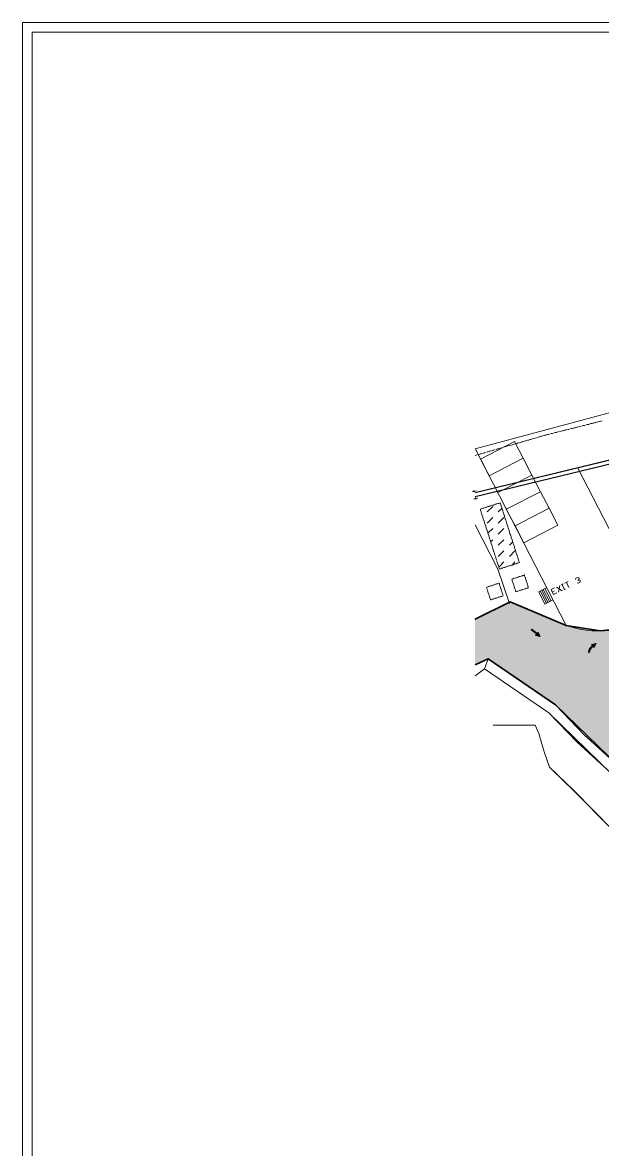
# Model space of a CAD drawing. Header units: inches. Extents: x 1969 to 240164, y 1364 to 46451.
# Drawn here: x 148371 to 156676, y 20949 to 37094 of the extents above; entities that cross this region are included whole.
import ezdxf

# ---------------------------------------------------------------- set-up
doc = ezdxf.new("R2010")
doc.units = ezdxf.units.IN
doc.header["$MEASUREMENT"] = 0
for name, color, linetype in [('PDF_0', 7, 'Continuous'), ('PDF_BH-WASTE', 7, 'Continuous'), ('PDF_BH_Soil', 7, 'Continuous'), ('PDF_BH_Waste', 7, 'Continuous'), ('PDF_BOUNDARY', 7, 'Continuous'), ('PDF_cars', 7, 'Continuous'), ('PDF_earth cutting area', 7, 'Continuous'), ('PDF_ESElevation', 7, 'Continuous'), ('PDF_foot path', 7, 'Continuous'), ('PDF_Lines', 7, 'Continuous'), ('PDF_PAVING', 7, 'Continuous'), ('PDF_RETAINING WALL', 7, 'Continuous'), ('PDF_ROAD', 7, 'Continuous'), ('PDF_TEXT2', 7, 'Continuous'), ('PDF_THIN-1', 7, 'Continuous'), ('PDF_TXT', 7, 'Continuous'), ('PDF_Wall', 7, 'Continuous')]:
    doc.layers.add(name, color=color, linetype=linetype)

msp = doc.modelspace()

# ---------------------------------------------------------------- hatches: boundary and pattern name
at = {"true_color": 0xfecc66}
h = msp.add_hatch(color=31, dxfattribs=at)
h.dxf.hatch_style = 1
h.paths.add_polyline_path([(156967, 28209), (156912, 28341), (157525, 28599), (157580, 28467)], flags=16)
h.paths.add_polyline_path([(157537, 28363), (157592, 28232), (157192, 28063), (157137, 28195)], flags=16)
h.paths.add_polyline_path([(154853, 28547), (154853, 27892), (155039, 27980), (156003, 27318), (156910, 26439), (158531, 24960), (160653, 23027), (162923, 22253), (165836, 21248), (168810, 20014), (170282, 20014), (170282, 20931), (170180, 20931), (170180, 21538), (168581, 21538), (168581, 21268), (168483, 21090), (168349, 20997), (168156, 20971), (168017, 21014), (167923, 21084), (167726, 21309), (167655, 21440), (167566, 21762), (167566, 22690), (167582, 23019), (167674, 23291), (167809, 23482), (169249, 24813), (168953, 25253), (168107, 25252), (168050, 24934), (167942, 24664), (167818, 24464), (167637, 24257), (166188, 23032), (165749, 22662), (165553, 22550), (165126, 22419), (164733, 22413), (164453, 22471), (161014, 23644), (157138, 27175), (157067, 27343), (157043, 27525), (157088, 27768), (157156, 27901), (157258, 28023), (157362, 28103), (157525, 28178), (157759, 28207), (157685, 28657), (157512, 28638), (157256, 28556), (157112, 28477), (157067, 28460), (156822, 28396), (156647, 28379), (156157, 28454), (155354, 28794), (154853, 28547), (154853, 28546)])

# ---------------------------------------------------------------- linework, layer by layer
for points in [[(154853, 28547), (155356, 28794), (156158, 28453), (156649, 28379), (156824, 28395)], [(168811, 20013), (165837, 21248), (162924, 22253), (160654, 23027), (158532, 24959), (156911, 26439), (156005, 27318), (155040, 27979), (154853, 27891)]]:
    msp.add_lwpolyline(points)
at = {"lineweight": 35}
for points in [[(154853, 28548), (155354, 28794), (156157, 28454), (156647, 28379), (156822, 28396)], [(168810, 20014), (165836, 21248), (162923, 22253), (160653, 23027), (158531, 24960), (156910, 26439), (156003, 27318), (155039, 27980), (154853, 27892)]]:
    msp.add_lwpolyline(points, dxfattribs=at)
at = {"layer": 'PDF_0', "lineweight": 0}
for points in [[(154832, 30389), (154839, 30369)], [(154836, 30389), (154842, 30369)], [(154839, 30379), (154870, 30386)], [(154859, 30287), (154866, 30263)], [(154859, 30284), (154863, 30263)], [(154863, 30273), (154893, 30280)]]:
    msp.add_lwpolyline(points, dxfattribs=at)
at = {"layer": 'PDF_0', "transparency": 33554559}
for points in [[(154808, 30369), (154818, 30383), (154822, 30369)], [(154818, 30383), (154822, 30369), (154829, 30386)], [(154822, 30369), (154829, 30386), (154836, 30369)], [(154818, 30263), (154829, 30270), (154829, 30263)], [(154829, 30270), (154832, 30263), (154842, 30277)], [(154832, 30263), (154842, 30277), (154846, 30263)], [(154846, 30277), (154849, 30263), (154856, 30284)], [(154849, 30263), (154856, 30284), (154859, 30263)]]:
    msp.add_solid(points, dxfattribs=at)
at = {"layer": 'PDF_BH-WASTE', "lineweight": 0}
for points in [[(169023, 31886), (161380, 31886), (154853, 30305)], [(169019, 31879), (161380, 31879), (154853, 30299)]]:
    msp.add_lwpolyline(points, dxfattribs=at)
at = {"layer": 'PDF_BH_Soil', "lineweight": 0}
for points in [[(169087, 31944), (161380, 31944), (154853, 30363)], [(169087, 31937), (161380, 31937), (154853, 30357)]]:
    msp.add_lwpolyline(points, dxfattribs=at)
at = {"layer": 'PDF_BH_Waste', "lineweight": 0}
for points in [[(148371, 11732), (184240, 11732), (184240, 37094), (148371, 37094)], [(148511, 11872), (184100, 11872), (184100, 36954), (148511, 36954)]]:
    msp.add_lwpolyline(points, close=True, dxfattribs=at)
at = {"layer": 'PDF_BOUNDARY', "lineweight": 0}
msp.add_lwpolyline([(154853, 30987), (157201, 31616), (161145, 32513), (166354, 32612)], dxfattribs=at)
at = {"layer": 'PDF_cars', "lineweight": 0}
for points in [[(155790, 30372), (155667, 30611), (155541, 30853), (155054, 30601), (154931, 30839), (155418, 31092), (155541, 30853), (155054, 30601), (155176, 30362), (155667, 30611), (155176, 30362), (155299, 30120), (155425, 29881), (155913, 30134), (156035, 29892), (155548, 29639), (155425, 29881), (155913, 30134)], [(155790, 30372), (155299, 30120)]]:
    msp.add_lwpolyline(points, close=True, dxfattribs=at)
at = {"layer": 'PDF_earth cutting area', "lineweight": 0}
msp.add_lwpolyline([(155715, 27028), (155766, 26909), (155841, 26647), (155916, 26428), (156264, 26091), (156816, 25535), (157082, 25310), (157167, 25273), (157610, 24898), (158142, 24342), (158745, 23838), (159270, 23347), (160364, 22386), (160958, 22215), (161319, 22093), (161527, 22021), (162474, 21646), (163466, 21373), (163760, 21278), (164411, 21084), (164919, 20903)], dxfattribs=at)
at = {"layer": 'PDF_ESElevation', "lineweight": 0}
for points in [[(156417, 26885), (156005, 27318), (155040, 27979)], [(156312, 26783), (155906, 27202), (154986, 27836)]]:
    msp.add_lwpolyline(points, dxfattribs=at)
at = {"layer": 'PDF_foot path', "lineweight": 0}
for points in [[(156138, 29060), (156185, 29084)], [(156162, 29074), (156196, 28999)], [(156288, 29114), (156294, 29132), (156322, 29145), (156339, 29138), (156342, 29125), (156335, 29108), (156325, 29101)], [(156335, 29108), (156356, 29101), (156359, 29087), (156352, 29070), (156329, 29060), (156312, 29067)], [(156025, 28924), (155977, 28900), (155943, 28971), (155991, 28995)], [(155960, 28937), (155984, 28947)], [(156018, 29005), (156097, 28954)], [(156049, 28934), (156066, 29029)], [(156090, 29039), (156114, 29050)], [(156100, 29043), (156134, 28971)], [(156124, 28968), (156148, 28978)], [(154986, 27836), (154986, 27836), (154853, 27734)], [(168811, 20013), (166449, 20995), (165665, 21319), (160654, 23027), (156410, 26892)], [(168781, 19863), (166391, 20855), (165610, 21179), (160576, 22894), (156312, 26783)]]:
    msp.add_lwpolyline(points, dxfattribs=at)
msp.add_lwpolyline([(155040, 27979), (156005, 27318), (156417, 26885), (156911, 26439), (156809, 26326), (155906, 27202), (154986, 27836)], close=True, dxfattribs=at)
msp.add_arc((156610, 29716), 1338, 251.2023, 292.132, dxfattribs=at)
at = {"layer": 'PDF_Lines', "lineweight": 0}
msp.add_lwpolyline([(155950, 26391), (156260, 26091), (156816, 25535), (157082, 25310), (157164, 25273), (157607, 24898), (158142, 24342), (158745, 23838), (159270, 23347), (160364, 22386), (160958, 22212), (161315, 22093), (161527, 22021), (162474, 21646), (163466, 21370), (163760, 21278), (164411, 21080), (164915, 20903)], dxfattribs=at)
at = {"layer": 'PDF_PAVING', "lineweight": 0}
msp.add_lwpolyline([(155180, 29264), (155347, 28770)], dxfattribs=at)
at = {"layer": 'PDF_RETAINING WALL', "lineweight": 0}
msp.add_lwpolyline([(155715, 27028), (155112, 27028)], dxfattribs=at)
at = {"layer": 'PDF_ROAD', "lineweight": 0}
for points in [[(156318, 30720), (156997, 29408), (158132, 29735), (157481, 31003)], [(154853, 30989), (156158, 28453)], [(154853, 29898), (155180, 29264)], [(155872, 28995), (155763, 28937), (155851, 28763), (155964, 28821)], [(155783, 28951), (155875, 28774)], [(155807, 28961), (155896, 28787)], [(155827, 28971), (155920, 28797)], [(155851, 28985), (155940, 28808)]]:
    msp.add_lwpolyline(points, dxfattribs=at)
at = {"layer": 'PDF_TEXT2', "lineweight": 0}
for points in [[(156397, 31320), (156414, 31323)], [(156421, 31323), (156434, 31327)], [(156441, 31330), (156455, 31334)], [(156461, 31334), (156479, 31337)], [(156485, 31340), (156499, 31344)], [(156506, 31347), (156523, 31351)], [(156530, 31351), (156543, 31354)], [(156550, 31357), (156564, 31361)], [(156571, 31361), (156588, 31368)], [(156594, 31368), (156608, 31371)], [(156615, 31374), (156632, 31378)], [(156639, 31378), (156652, 31381)], [(156659, 31385), (156673, 31388)], [(155776, 31160), (155793, 31163)], [(155800, 31167), (155814, 31170)], [(155821, 31173), (155838, 31177), (155845, 31180)], [(155851, 31180), (155868, 31184)], [(155875, 31187), (155889, 31190)], [(155896, 31190), (155909, 31194)], [(155920, 31197), (155933, 31201)], [(155940, 31204), (155954, 31207)], [(155960, 31207), (155977, 31211)], [(155984, 31214), (155998, 31218)], [(156005, 31218), (156018, 31221)], [(156025, 31224), (156042, 31228)], [(156049, 31231), (156063, 31235)], [(156069, 31235), (156087, 31238)], [(156093, 31242), (156107, 31245)], [(156114, 31248), (156127, 31252)], [(156134, 31252), (156151, 31255)], [(156158, 31259), (156172, 31262)], [(156179, 31262), (156196, 31265)], [(156202, 31269), (156216, 31272)], [(156223, 31276), (156237, 31279)], [(156243, 31279), (156260, 31282)], [(156267, 31286), (156281, 31289)], [(156288, 31289), (156305, 31296)], [(156312, 31296), (156325, 31299)], [(156332, 31303), (156346, 31306)], [(156352, 31306), (156369, 31310)], [(156376, 31313), (156390, 31317)], [(155217, 30996), (155231, 31000)], [(155238, 31003), (155251, 31006)], [(155258, 31010), (155272, 31013)], [(155282, 31017), (155296, 31020)], [(155303, 31023), (155316, 31027)], [(155323, 31027), (155340, 31034)], [(155347, 31034), (155360, 31037)], [(155367, 31040), (155381, 31044)], [(155388, 31047), (155405, 31051)], [(155412, 31054), (155425, 31057)], [(155432, 31061), (155446, 31064)], [(155453, 31064), (155470, 31071)], [(155476, 31071), (155490, 31074)], [(155497, 31078), (155510, 31081)], [(155517, 31085), (155534, 31088)], [(155541, 31092), (155555, 31095)], [(155562, 31098), (155575, 31102)], [(155582, 31102), (155599, 31109)], [(155606, 31109), (155620, 31112)], [(155626, 31115), (155640, 31119)], [(155647, 31122), (155664, 31126)], [(155671, 31129), (155684, 31132)], [(155691, 31136), (155705, 31139)], [(155712, 31139), (155729, 31146)], [(155735, 31146), (155749, 31149)], [(155756, 31153), (155770, 31156)], [(154853, 30891), (154863, 30894)], [(154870, 30897), (154883, 30901)], [(154890, 30904), (154907, 30907)], [(154914, 30907), (154928, 30914)], [(154934, 30914), (154948, 30918)], [(154958, 30921), (154972, 30925)], [(154979, 30928), (154992, 30931)], [(154999, 30935), (155013, 30938)], [(155023, 30942), (155037, 30945)], [(155043, 30945), (155057, 30952)], [(155064, 30952), (155078, 30959)], [(155088, 30959), (155101, 30962)], [(155108, 30965), (155122, 30969)], [(155129, 30972), (155142, 30976)], [(155153, 30979), (155166, 30982)], [(155173, 30982), (155187, 30989)], [(155193, 30989), (155207, 30996)]]:
    msp.add_lwpolyline(points, dxfattribs=at)
at = {"layer": 'PDF_THIN-1', "lineweight": 0}
for points in [[(155026, 30083), (155105, 30161)], [(155183, 30083), (155238, 30134)], [(155026, 29922), (155105, 30001)], [(155183, 29922), (155265, 30001)], [(155037, 29776), (155105, 29844)], [(155183, 29762), (155265, 29844)], [(155343, 29762), (155354, 29772)], [(155074, 29653), (155105, 29684)], [(155183, 29605), (155265, 29684)], [(155343, 29605), (155391, 29653)], [(155183, 29445), (155265, 29524)], [(155343, 29445), (155422, 29524)], [(155190, 29292), (155265, 29367)], [(155381, 29322), (155422, 29367)]]:
    msp.add_lwpolyline(points, dxfattribs=at)
at = {"layer": 'PDF_TXT', "lineweight": 0}
for points in [[(155149, 30192), (155139, 30192)], [(155159, 30198), (155153, 30195)], [(155173, 30202), (155166, 30198)], [(155187, 30205), (155176, 30202)], [(155197, 30209), (155190, 30205)], [(155214, 30205), (155210, 30212), (155204, 30209)], [(155217, 30192), (155214, 30202)], [(154934, 30123), (154928, 30120), (154928, 30113)], [(154931, 30110), (154931, 30103)], [(154934, 30096), (154938, 30089)], [(154938, 30086), (154941, 30076)], [(154948, 30130), (154941, 30127)], [(154941, 30072), (154945, 30066)], [(154945, 30059), (154948, 30052)], [(154962, 30134), (154951, 30130)], [(154951, 30048), (154951, 30038)], [(154955, 30035), (154955, 30028)], [(154972, 30137), (154965, 30134)], [(154986, 30141), (154979, 30137)], [(154999, 30144), (154989, 30141)], [(155009, 30147), (155003, 30147)], [(155023, 30154), (155016, 30151)], [(155037, 30158), (155026, 30154)], [(155047, 30161), (155040, 30158)], [(155061, 30164), (155054, 30161)], [(155074, 30168), (155064, 30168)], [(155084, 30171), (155078, 30171)], [(155098, 30178), (155091, 30175)], [(155112, 30181), (155101, 30178)], [(155122, 30185), (155115, 30181)], [(155136, 30188), (155129, 30185)], [(155221, 30181), (155221, 30188)], [(155228, 30168), (155224, 30178)], [(155231, 30154), (155228, 30164)], [(155234, 30144), (155231, 30151)], [(155238, 30130), (155234, 30141)], [(155241, 30117), (155241, 30127)], [(155245, 30106), (155245, 30113)], [(155251, 30093), (155248, 30103)], [(155255, 30079), (155251, 30089)], [(155258, 30069), (155255, 30076)], [(155262, 30055), (155258, 30066)], [(155265, 30042), (155265, 30052)], [(155272, 30031), (155268, 30038)], [(154958, 30021), (154962, 30014)], [(154962, 30011), (154965, 30001)], [(154965, 29997), (154968, 29991)], [(154968, 29984), (154972, 29977)], [(154975, 29973), (154975, 29963)], [(154979, 29960), (154982, 29953)], [(154982, 29946), (154986, 29939)], [(154986, 29936), (154989, 29926)], [(154989, 29922), (154992, 29916)], [(154992, 29909), (154996, 29902)], [(154999, 29898), (154999, 29888)], [(155003, 29885), (155006, 29878)], [(155006, 29871), (155009, 29864)], [(155275, 30018), (155272, 30028)], [(155279, 30004), (155275, 30014)], [(155282, 29994), (155279, 30001)], [(155285, 29980), (155282, 29991)], [(155289, 29967), (155289, 29977)], [(155296, 29956), (155292, 29963)], [(155299, 29943), (155296, 29953)], [(155303, 29929), (155299, 29939)], [(155306, 29919), (155303, 29926)], [(155309, 29905), (155309, 29916)], [(155313, 29892), (155313, 29902)], [(155320, 29881), (155316, 29888)], [(155323, 29868), (155320, 29878)], [(155009, 29861), (155013, 29851)], [(155013, 29847), (155016, 29841)], [(155020, 29834), (155020, 29827)], [(155023, 29823), (155023, 29813)], [(155026, 29810), (155030, 29803)], [(155030, 29796), (155033, 29789)], [(155033, 29786), (155037, 29776)], [(155037, 29772), (155040, 29766)], [(155043, 29759), (155043, 29752)], [(155047, 29749), (155050, 29738)], [(155050, 29735), (155054, 29728)], [(155054, 29721), (155057, 29714)], [(155057, 29711), (155061, 29701)], [(155326, 29854), (155323, 29864)], [(155330, 29844), (155326, 29851)], [(155333, 29830), (155333, 29841)], [(155340, 29817), (155337, 29827)], [(155343, 29806), (155340, 29813)], [(155347, 29793), (155343, 29803)], [(155350, 29779), (155347, 29789)], [(155354, 29769), (155350, 29776)], [(155357, 29755), (155357, 29766)], [(155364, 29742), (155360, 29752)], [(155367, 29731), (155364, 29738)], [(155371, 29718), (155367, 29728)], [(155374, 29704), (155371, 29714)], [(155061, 29697), (155064, 29691)], [(155067, 29684), (155067, 29677)], [(155071, 29674), (155074, 29663)], [(155074, 29660), (155078, 29653)], [(155078, 29646), (155081, 29639)], [(155081, 29636), (155084, 29626)], [(155088, 29622), (155088, 29616)], [(155091, 29609), (155091, 29602)], [(155095, 29599), (155098, 29588)], [(155098, 29585), (155101, 29578)], [(155101, 29571), (155105, 29564)], [(155105, 29561), (155108, 29551)], [(155112, 29547), (155112, 29541)], [(155378, 29694), (155374, 29701)], [(155381, 29680), (155381, 29691)], [(155388, 29667), (155384, 29677)], [(155391, 29656), (155388, 29663)], [(155395, 29643), (155391, 29653)], [(155398, 29629), (155395, 29639)], [(155401, 29619), (155401, 29626)], [(155408, 29605), (155405, 29616)], [(155412, 29592), (155408, 29602)], [(155415, 29581), (155412, 29588)], [(155418, 29568), (155415, 29578)], [(155422, 29554), (155418, 29564)], [(155425, 29544), (155425, 29551)], [(155115, 29534), (155118, 29527)], [(155118, 29524), (155122, 29513)], [(155122, 29510), (155125, 29503)], [(155125, 29496), (155129, 29489)], [(155129, 29486), (155132, 29476)], [(155136, 29472), (155136, 29466)], [(155139, 29459), (155142, 29452)], [(155142, 29449), (155146, 29438)], [(155146, 29435), (155149, 29428)], [(155149, 29421), (155153, 29414)], [(155153, 29411), (155156, 29401)], [(155159, 29397), (155159, 29391)], [(155163, 29384), (155166, 29377)], [(155432, 29530), (155429, 29541)], [(155435, 29517), (155432, 29527)], [(155439, 29506), (155435, 29513)], [(155442, 29493), (155439, 29503)], [(155446, 29479), (155442, 29489)], [(155449, 29469), (155449, 29476)], [(155456, 29455), (155453, 29466)], [(155459, 29442), (155456, 29452)], [(155463, 29431), (155459, 29438)], [(155466, 29418), (155463, 29428)], [(155470, 29404), (155470, 29414)], [(155473, 29394), (155473, 29401)], [(155480, 29380), (155476, 29391)], [(155166, 29374), (155170, 29363)], [(155170, 29360), (155173, 29353)], [(155173, 29346), (155176, 29339)], [(155180, 29336), (155180, 29326)], [(155183, 29322), (155187, 29316)], [(155187, 29309), (155190, 29302)], [(155190, 29299), (155193, 29288)], [(155193, 29285), (155197, 29278)], [(155197, 29271), (155200, 29264), (155210, 29268)], [(155214, 29268), (155224, 29271)], [(155228, 29275), (155234, 29275)], [(155241, 29278), (155248, 29278)], [(155251, 29282), (155262, 29285)], [(155265, 29285), (155272, 29288)], [(155279, 29288), (155285, 29292)], [(155289, 29292), (155299, 29295)], [(155303, 29299), (155309, 29299)], [(155316, 29302), (155323, 29305)], [(155326, 29305), (155337, 29309)], [(155340, 29309), (155347, 29312)], [(155354, 29312), (155360, 29316)], [(155364, 29316), (155374, 29319)], [(155378, 29322), (155384, 29322)], [(155391, 29326), (155398, 29329)], [(155401, 29329), (155412, 29333)], [(155415, 29333), (155422, 29336)], [(155429, 29336), (155435, 29339)], [(155439, 29343), (155449, 29343)], [(155453, 29346), (155459, 29346)], [(155466, 29350), (155473, 29353)], [(155476, 29353), (155487, 29357), (155483, 29363)], [(155483, 29367), (155480, 29377)], [(155384, 29121), (155378, 29118), (155381, 29111)], [(155381, 29108), (155384, 29101)], [(155384, 29097), (155388, 29087)], [(155398, 29125), (155388, 29125)], [(155388, 29084), (155391, 29074)], [(155395, 29070), (155395, 29063)], [(155408, 29132), (155401, 29128)], [(155422, 29135), (155415, 29132)], [(155435, 29138), (155425, 29135)], [(155446, 29142), (155439, 29138)], [(155459, 29145), (155453, 29142)], [(155473, 29149), (155463, 29149)], [(155483, 29155), (155476, 29152)], [(155497, 29159), (155490, 29155)], [(155510, 29162), (155500, 29159)], [(155521, 29166), (155514, 29162)], [(155534, 29169), (155528, 29166)], [(155548, 29172), (155538, 29172)], [(155562, 29169), (155558, 29179), (155551, 29176)], [(155565, 29159), (155562, 29166)], [(155568, 29145), (155565, 29155)], [(155572, 29132), (155572, 29142)], [(155575, 29121), (155575, 29128)], [(155582, 29108), (155579, 29118)], [(155585, 29094), (155582, 29104)], [(155589, 29084), (155585, 29091)], [(155592, 29070), (155589, 29080)], [(155596, 29057), (155596, 29067)], [(155023, 29005), (155016, 29002), (155016, 28995)], [(155020, 28992), (155020, 28985)], [(155023, 28978), (155026, 28971)], [(155033, 29009), (155026, 29005)], [(155026, 28968), (155030, 28958)], [(155030, 28954), (155033, 28947)], [(155033, 28941), (155037, 28934)], [(155047, 29012), (155040, 29012)], [(155040, 28930), (155040, 28920)], [(155043, 28917), (155047, 28910)], [(155047, 28903), (155050, 28896)], [(155061, 29019), (155050, 29016)], [(155071, 29022), (155064, 29019)], [(155084, 29026), (155078, 29022)], [(155098, 29029), (155088, 29026)], [(155108, 29033), (155101, 29029)], [(155122, 29036), (155115, 29036)], [(155136, 29043), (155125, 29039)], [(155146, 29046), (155139, 29043)], [(155159, 29050), (155153, 29046)], [(155173, 29053), (155163, 29050)], [(155183, 29057), (155176, 29057)], [(155197, 29053), (155197, 29060), (155190, 29060)], [(155204, 29043), (155200, 29050)], [(155207, 29029), (155204, 29036)], [(155210, 29016), (155207, 29026)], [(155214, 29005), (155210, 29012)], [(155217, 28992), (155214, 28999)], [(155221, 28978), (155221, 28988)], [(155228, 28968), (155224, 28975)], [(155231, 28954), (155228, 28961)], [(155234, 28941), (155231, 28951)], [(155238, 28930), (155234, 28937)], [(155241, 28917), (155241, 28924)], [(155245, 28903), (155245, 28913)], [(155251, 28893), (155248, 28900)], [(155398, 29060), (155401, 29050)], [(155401, 29046), (155405, 29036)], [(155405, 29033), (155408, 29026)], [(155408, 29022), (155412, 29012)], [(155415, 29009), (155415, 28999)], [(155418, 28995), (155418, 28988)], [(155422, 28985), (155425, 28975)], [(155425, 28971), (155429, 28961)], [(155429, 28958), (155432, 28951)], [(155432, 28947), (155435, 28937), (155442, 28941)], [(155446, 28941), (155456, 28944)], [(155459, 28947), (155466, 28947)], [(155473, 28951), (155480, 28954)], [(155483, 28954), (155493, 28958)], [(155497, 28958), (155504, 28961)], [(155510, 28961), (155517, 28965)], [(155521, 28968), (155531, 28968)], [(155534, 28971), (155541, 28971)], [(155548, 28975), (155555, 28978)], [(155558, 28978), (155568, 28982)], [(155572, 28982), (155579, 28985)], [(155585, 28985), (155592, 28988)], [(155596, 28992), (155606, 28992)], [(155602, 29046), (155599, 29053)], [(155606, 29033), (155602, 29043)], [(155609, 29019), (155606, 29029)], [(155613, 29009), (155609, 29016)], [(155609, 28995), (155616, 28995), (155613, 29005)], [(155050, 28893), (155054, 28883)], [(155054, 28879), (155057, 28872)], [(155057, 28866), (155061, 28859)], [(155064, 28855), (155064, 28845)], [(155067, 28842), (155071, 28835)], [(155071, 28828), (155074, 28821), (155081, 28825)], [(155084, 28825), (155091, 28828)], [(155098, 28832), (155105, 28832)], [(155108, 28835), (155118, 28835)], [(155122, 28838), (155129, 28842)], [(155136, 28842), (155142, 28845)], [(155146, 28845), (155156, 28849)], [(155159, 28849), (155166, 28852)], [(155173, 28855), (155180, 28855)], [(155183, 28859), (155193, 28862)], [(155197, 28862), (155204, 28866)], [(155210, 28866), (155217, 28869)], [(155221, 28869), (155231, 28872)], [(155234, 28872), (155241, 28876)], [(155248, 28879), (155255, 28879), (155251, 28886)]]:
    msp.add_lwpolyline(points, dxfattribs=at)
at = {"layer": 'PDF_Wall', "lineweight": 0}
for points in [[(155718, 28313), (155732, 28334), (155657, 28395), (155664, 28405), (155739, 28341), (155756, 28361), (155783, 28300)], [(156557, 28140), (156557, 28140), (156557, 28140)]]:
    msp.add_lwpolyline(points, close=True, dxfattribs=at)
for points in [[(156584, 28198), (156492, 28126), (156584, 28198)], [(156543, 28157), (156557, 28140), (156584, 28198), (156519, 28184), (156536, 28167)], [(156581, 28187), (156557, 28140), (156581, 28187)], [(156485, 28068), (156475, 28068)]]:
    msp.add_lwpolyline(points, dxfattribs=at)
for radius, start, end in [(121, 118.9934, 177.1879), (107, 118.3232, 177.1)]:
    msp.add_arc((156598, 28064), radius, start, end, dxfattribs=at)
at = {"layer": 'PDF_Wall', "transparency": 33554559}
for points in [[(155660, 28399), (155770, 28303), (155657, 28395)], [(155664, 28405), (155783, 28300), (155660, 28399)], [(155783, 28300), (155660, 28399), (155770, 28303)], [(155776, 28313), (155664, 28405), (155783, 28300)], [(155732, 28334), (155770, 28303), (155718, 28313)], [(155756, 28361), (155776, 28313), (155739, 28341)], [(156489, 28085), (156475, 28075), (156496, 28102)], [(156475, 28075), (156496, 28102), (156475, 28088)], [(156496, 28102), (156475, 28088), (156479, 28088)], [(156475, 28088), (156496, 28102), (156496, 28102)], [(156496, 28102), (156479, 28088), (156502, 28119)], [(156479, 28088), (156502, 28119), (156482, 28102)], [(156509, 28129), (156482, 28109), (156513, 28133)], [(156482, 28109), (156513, 28133), (156485, 28112)], [(156502, 28119), (156482, 28102), (156509, 28129)], [(156482, 28102), (156509, 28129), (156482, 28109)], [(156581, 28187), (156485, 28116), (156584, 28198)], [(156485, 28116), (156584, 28198), (156492, 28126)], [(156513, 28133), (156485, 28112), (156526, 28146)], [(156485, 28112), (156526, 28146), (156485, 28116)], [(156492, 28126), (156584, 28198), (156584, 28198)], [(156584, 28198), (156492, 28126), (156574, 28198)], [(156492, 28126), (156574, 28198), (156502, 28143)], [(156574, 28198), (156502, 28143), (156574, 28194)], [(156502, 28143), (156574, 28194), (156506, 28146)], [(156506, 28146), (156536, 28167), (156519, 28157)], [(156533, 28167), (156571, 28194), (156519, 28184)], [(156581, 28187), (156543, 28157), (156526, 28146)], [(156536, 28167), (156533, 28167), (156571, 28194)], [(156536, 28167), (156574, 28194), (156571, 28194)], [(156557, 28140), (156581, 28187), (156543, 28157)], [(156543, 28157), (156581, 28187), (156581, 28187)], [(156489, 28078), (156475, 28068), (156489, 28085)], [(156475, 28068), (156489, 28085), (156475, 28075)], [(156485, 28068), (156489, 28078), (156475, 28068)]]:
    msp.add_solid(points, dxfattribs=at)

doc.saveas('drawing.dxf')
